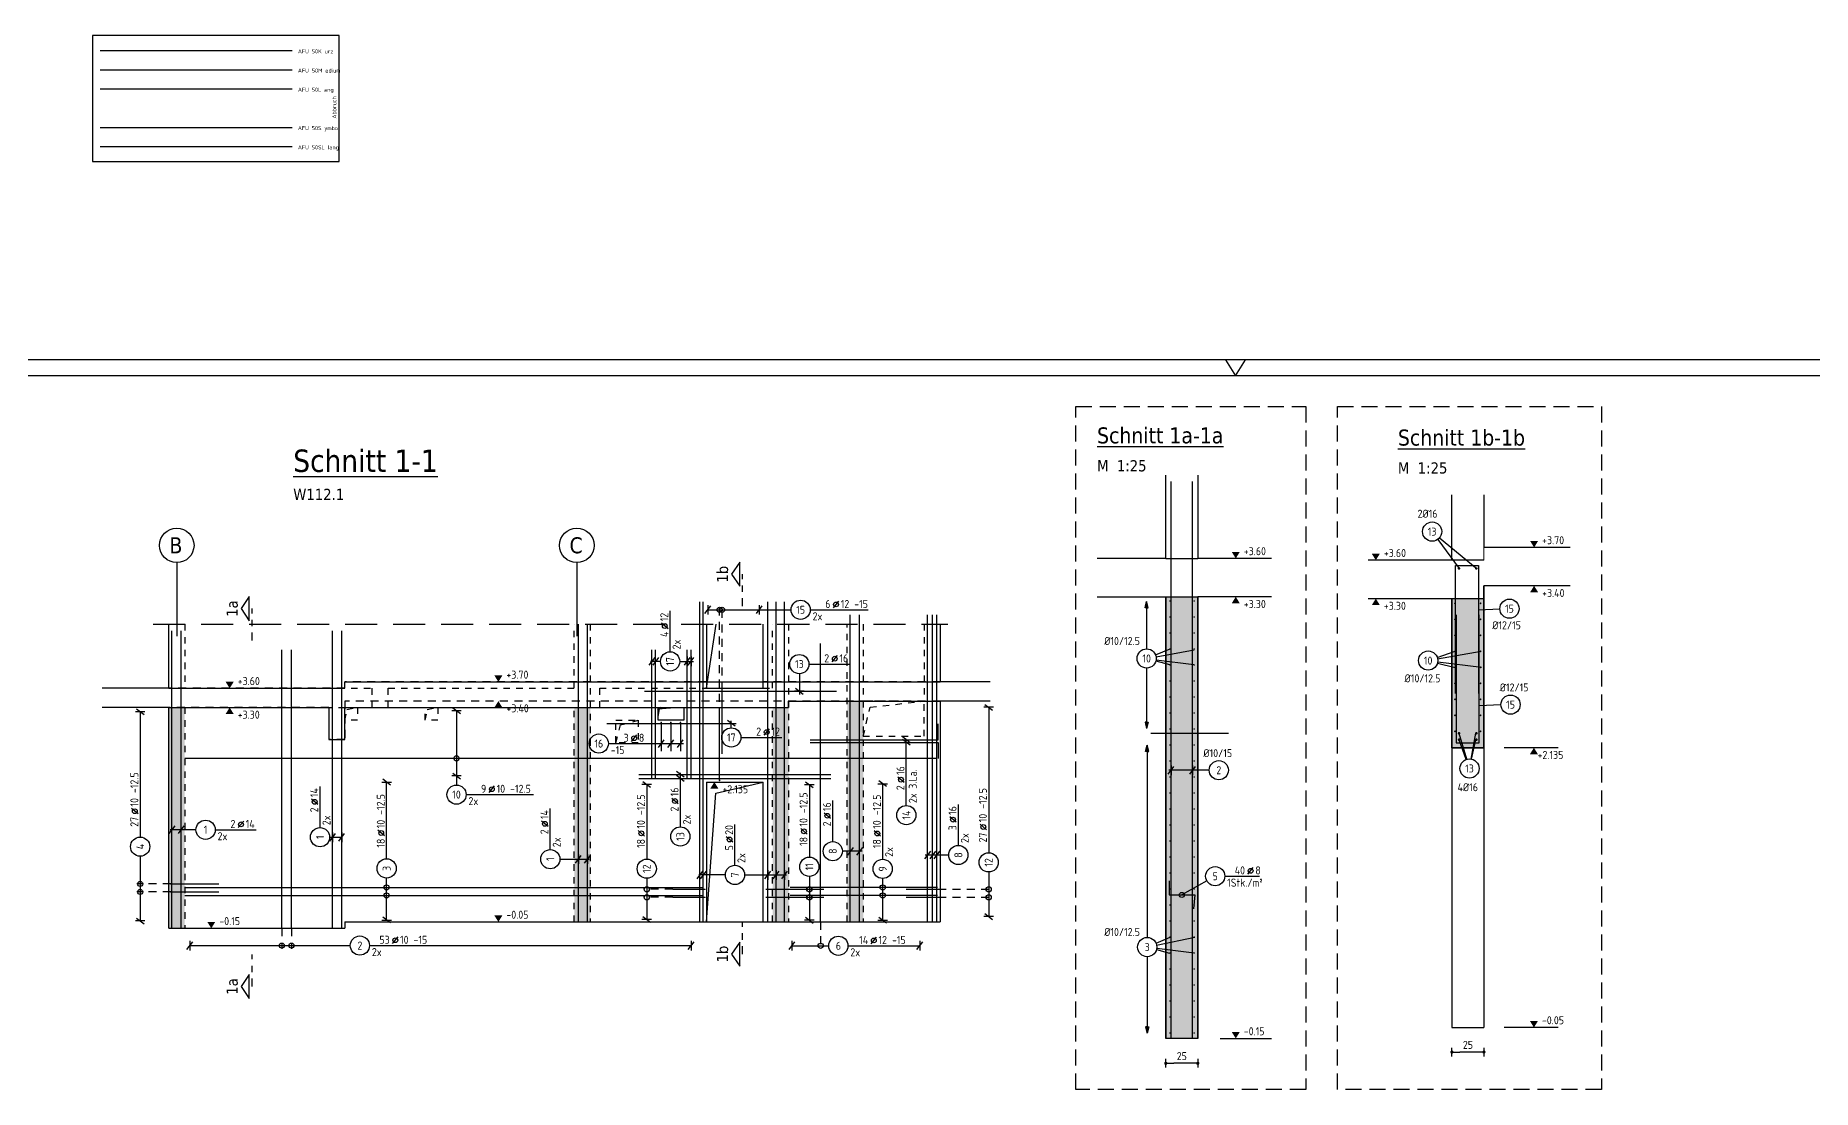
# Model space of a CAD drawing. Extents: x -13.1 to 55.8, y 0 to 34.8.
# Drawn here: x 2.28 to 30.04, y 18.3 to 34.77 of the extents above; entities that cross this region are included whole.
import ezdxf
from ezdxf.enums import TextEntityAlignment as Align

# ---------------------------------------------------------------- set-up
doc = ezdxf.new("R2010")
doc.units = 0
doc.header["$LTSCALE"] = 0.5
for name, pattern in [('AUSGEZOGEN', [1000.01, 1000, 0.01]), ('DASHDOTSMALL', [1.05, 0.5, -0.25, 0.05, -0.25]), ('DASHED', [0.75, 0.5, -0.25]), ('DASHEDX2', [1.5, 1, -0.5]), ('DOT', [0.175, 0.05, -0.125]), ('HIDDEN', [0.375, 0.25, -0.125]), ('HIDDEN2', [0.187, 0.125, -0.062]), ('PUNKT', [0.175, 0.05, -0.125]), ('STRICHLINIE', [0.75, 0.5, -0.25]), ('STRICHPUNKT2', [0.55, 0.25, -0.125, 0.05, -0.125]), ('VERDECKT', [0.375, 0.25, -0.125])]:
    doc.linetypes.add(name, pattern=pattern)
for name, color, linetype in [('ACHSEN', 7, 'Continuous'), ('AFU', 7, 'Continuous'), ('BETON', 7, 'Continuous'), ('DETAIL', 7, 'Continuous'), ('DRUEBER', 7, 'Continuous'), ('grau_mittel', 7, 'Continuous'), ('HILFE', 7, 'Continuous'), ('koten', 7, 'Continuous'), ('MASSE', 7, 'Continuous'), ('OBJEKT', 7, 'Continuous'), ('RAHMEN', 7, 'Continuous'), ('RND', 7, 'Continuous'), ('RND-1', 7, 'Continuous'), ('SCHATTEN', 15, 'Continuous'), ('SCHNITTE', 7, 'Continuous'), ('SFP_Achsen', 7, 'Continuous'), ('STAHL', 7, 'Continuous'), ('TEXT', 7, 'Continuous'), ('VERDECKT', 7, 'Continuous'), ('WBZ', 7, 'Continuous')]:
    doc.layers.add(name, color=color, linetype=linetype)
doc.layers.add('NOPLOT', color=7, linetype='Continuous', plot=False)
doc.styles.add('helv', font='tahoma.ttf')
doc.styles.add('txt', font='isocp.shx')
doc.linetypes.add('ABBRUCH', pattern='A,0.15,-0.15,["x",Standard,S=0.07,R=0,X=-0.1,Y=-0.0238],-0.005', length=0.305)
doc.linetypes.add('AFU_50K', pattern='A,0.15,["/",Standard,S=0.2,R=0,X=-0.01,Y=-0.1],0.07,["/",Standard,S=0.2,R=0,X=-0.01,Y=-0.1],0.15', length=0.37)
doc.linetypes.add('AFU_50L', pattern='A,0.75,["/",Standard,S=0.2,R=0,X=-0.01,Y=-0.1],0.07,["/",Standard,S=0.2,R=0,X=-0.01,Y=-0.1],0.75', length=1.57)
doc.linetypes.add('AFU_50M', pattern='A,0.45,["/",Standard,S=0.2,R=0,X=-0.01,Y=-0.1],0.07,["/",Standard,S=0.2,R=0,X=-0.01,Y=-0.1],0.45', length=0.97)
doc.linetypes.add('AFU_50S', pattern='A,0,-0.15,["/",Standard,S=0.2,R=0,X=-0.01,Y=-0.1],0,-0.07,["/",Standard,S=0.2,R=0,X=-0.01,Y=-0.1],-0.15', length=0.37)
doc.linetypes.add('AFU_50SL', pattern='A,0,-0.75,["/",Standard,S=0.2,R=0,X=-0.01,Y=-0.1],0,-0.07,["/",Standard,S=0.2,R=0,X=-0.01,Y=-0.1],-0.75', length=1.57)
doc.dimstyles.new('DOT_I', dxfattribs={"dimscale": 0.5, "dimtxt": 0.25, "dimasz": 0.25, "dimexe": 0.1, "dimexo": 0.3, "dimgap": 0.1, "dimtad": 1, "dimdec": 3, "dimzin": 3, "dimtxsty": 'txt', "dimblk": 'DOT', "dimblk1": 'DOT', "dimblk2": 'DOT', "dimsah": 1, "dimcen": 0.1, "dimse1": 1, "dimse2": 1, "dimazin": 0, "dimtfac": 1, "dimtdec": 4, "dimtix": 1, "dimtmove": 2, "dimatfit": 3, "dimfxl": 0, "dimtvp": 1, "dimtolj": 1, "dimtzin": 0, "dimarcsym": 0})

# ---------------------------------------------------------------- blocks, each defined once
blk = doc.blocks.new('okrd_o')
at = {"layer": 'koten', "color": 7, "linetype": 'Continuous'}
blk.add_solid([(-0.125, 0.202), (0.125, 0.202), (0, 0)], dxfattribs=at)
at = {"layer": 'koten', "style": 'txt'}
blk.add_attdef('OKRD', (0.25, 0.1), '', height=0.25, dxfattribs=at)
blk = doc.blocks.new('okrd_u')
at = {"layer": 'koten', "color": 7, "linetype": 'Continuous'}
blk.add_solid([(-0.125, -0.202), (0.125, -0.202), (0, 0)], dxfattribs=at)
at = {"layer": 'koten', "style": 'txt'}
blk.add_attdef('OKRD', (0.25, -0.35), '', height=0.25, dxfattribs=at)
blk = doc.blocks.new('RND_LEI')
at = {"layer": 'RND', "color": 7, "linetype": 'Continuous'}
blk.add_line((1.022, 0.066), (1.19, 0.27), dxfattribs=at)
for centre, radius in [((0, 0), 0.3), ((1.106, 0.168), 0.075)]:
    blk.add_circle(centre, radius, dxfattribs=at)
at = {"layer": 'RND', "color": 7, "linetype": 'Continuous', "style": 'txt'}
blk.add_attdef('POSL', text='', height=0.25, dxfattribs=at).set_placement((0, 0), align=Align.MIDDLE)
blk.add_attdef('ANZ', text='', height=0.25, dxfattribs=at).set_placement((0.931, 0.057), align=Align.RIGHT)
for tag, p in [('DUM', (1.253, 0.057)), ('ABSTD', (1.674, 0.057)), ('POSTXT', (0.374, -0.327))]:
    blk.add_attdef(tag, p, '', height=0.25, dxfattribs=at)
blk = doc.blocks.new('lei_gre')
at = {"layer": 'RND', "color": 7, "linetype": 'Continuous'}
for p, q in [((-0.09, -0.12), (0.09, 0.12)), ((0, 0.15), (0, -0.15))]:
    blk.add_line(p, q, dxfattribs=at)
blk = doc.blocks.new('SCHN-2')
at = {"layer": 'SCHNITTE', "color": 6, "linetype": 'Continuous'}
blk.add_lwpolyline([(0.378, 0.088), (0, 0.34), (-0.378, 0.088)], close=True, dxfattribs=at)
at = {"layer": 'SCHNITTE', "color": 1, "linetype": 'DASHDOTSMALL', "style": 'helv'}
blk.add_attdef('SCHN-2', text='', height=0.35, dxfattribs=at).set_placement((0, 0.45), align=Align.CENTER)
blk = doc.blocks.new('DOT')
at = {"layer": 'MASSE', "color": 7, "linetype": 'Continuous'}
for p, q in [((0, 0), (-1, 0)), ((0, 0.54), (0, -0.54))]:
    blk.add_line(p, q, dxfattribs=at)
at = {"layer": 'MASSE', "color": 7, "linetype": 'Continuous', "const_width": 0.2}
blk.add_lwpolyline([(-0.1, 0, 1), (0.1, 0, 1)], format="xyb", close=True, dxfattribs=at)
blk = doc.blocks.new('*D22')
at = {"layer": 'Defpoints', "color": 0, "linetype": 'AUSGEZOGEN', "transparency": 16777216}
for p in [(19.937, 18.709), (19.937, 18.709), (20.437, 18.709)]:
    blk.add_point(p, dxfattribs=at)
at = {"layer": 'MASSE', "color": 0, "linetype": 'AUSGEZOGEN', "lineweight": -2, "transparency": 16777216}
blk.add_line((20.312, 18.709), (20.062, 18.709), dxfattribs=at)
at = {"layer": 'MASSE', "color": 0, "linetype": 'AUSGEZOGEN', "lineweight": -2, "transparency": 16777216, "xscale": 0.125, "yscale": 0.125, "zscale": 0.125, "rotation": 180}
blk.add_blockref('DOT', (19.937, 18.709), dxfattribs=at)
at = {"layer": 'MASSE', "color": 0, "linetype": 'AUSGEZOGEN', "lineweight": -2, "transparency": 16777216, "xscale": 0.125, "yscale": 0.125, "zscale": 0.125}
blk.add_blockref('DOT', (20.437, 18.709), dxfattribs=at)
at = {"layer": 'MASSE', "color": 0, "linetype": 'AUSGEZOGEN', "transparency": 16777216, "insert": (20.187, 18.821), "char_height": 0.125, "attachment_point": 5, "style": 'txt'}
blk.add_mtext('\\A1;25', dxfattribs=at)
blk = doc.blocks.new('Pfeillinie')
at = {"layer": 'TEXT', "linetype": 'Continuous'}
blk.add_hatch(color=7, dxfattribs=at).paths.add_polyline_path([(0, 0), (-0.8, 0.2), (-0.8, 0), (-0.8, -0.2)])
at = {"layer": 'TEXT', "color": 7, "linetype": 'Continuous'}
for p, q in [((-0.8, 0), (-0.8, 0.2)), ((-0.8, 0.2), (0, 0)), ((-0.8, 0), (-0.8, -0.2)), ((-0.8, -0.2), (0, 0))]:
    blk.add_line(p, q, dxfattribs=at)
blk = doc.blocks.new('RND_HIN')
at = {"layer": 'RND', "color": 7, "linetype": 'Continuous'}
blk.add_circle((0, 0), 0.3, dxfattribs=at)
at = {"layer": 'RND', "color": 7, "linetype": 'Continuous', "style": 'txt'}
blk.add_attdef('POSI', text='', height=0.25, dxfattribs=at).set_placement((0, 0), align=Align.MIDDLE)
blk = doc.blocks.new('*D23')
at = {"layer": 'Defpoints', "color": 0, "linetype": 'AUSGEZOGEN', "transparency": 16777216}
for p in [(24.407, 18.885), (24.407, 18.885), (24.907, 18.885)]:
    blk.add_point(p, dxfattribs=at)
at = {"layer": 'MASSE', "color": 0, "linetype": 'AUSGEZOGEN', "lineweight": -2, "transparency": 16777216}
blk.add_line((24.782, 18.885), (24.532, 18.885), dxfattribs=at)
at = {"layer": 'MASSE', "color": 0, "linetype": 'AUSGEZOGEN', "lineweight": -2, "transparency": 16777216, "xscale": 0.125, "yscale": 0.125, "zscale": 0.125, "rotation": 180}
blk.add_blockref('DOT', (24.407, 18.885), dxfattribs=at)
at = {"layer": 'MASSE', "color": 0, "linetype": 'AUSGEZOGEN', "lineweight": -2, "transparency": 16777216, "xscale": 0.125, "yscale": 0.125, "zscale": 0.125}
blk.add_blockref('DOT', (24.907, 18.885), dxfattribs=at)
at = {"layer": 'MASSE', "color": 0, "linetype": 'AUSGEZOGEN', "transparency": 16777216, "insert": (24.657, 18.997), "char_height": 0.125, "attachment_point": 5, "style": 'txt'}
blk.add_mtext('\\A1;25', dxfattribs=at)
blk = doc.blocks.new('DINA1')
at = {"layer": 'RAHMEN'}
blk.add_line((84.1, 59.4), (0, 59.4), dxfattribs=at)
at = {"layer": 'RAHMEN', "color": 5}
blk.add_line((83.6, 58.9), (2, 58.9), dxfattribs=at)
at = {"layer": 'RAHMEN', "color": 7, "linetype": 'Continuous'}
for p, q in [((41.74, 59.4), (42.05, 58.9)), ((42.05, 58.9), (42.36, 59.4))]:
    blk.add_line(p, q, dxfattribs=at)

msp = doc.modelspace()

# ---------------------------------------------------------------- hatches: boundary and pattern name
at = {"layer": 'grau_mittel'}
for points in [[(20.437, 25.997), (19.937, 25.997), (19.937, 19.097), (20.437, 19.097)], [(24.907, 25.969), (24.407, 25.969), (24.407, 23.639), (24.907, 23.639)]]:
    msp.add_hatch(color=61, dxfattribs=at).paths.add_polyline_path(points)
h = msp.add_hatch(color=61, dxfattribs=at)
h.paths.add_polyline_path([(14.96, 20.918), (15.21, 20.918), (15.21, 24.368), (14.96, 24.368)])
h.paths.add_polyline_path([(14.045, 24.268), (13.795, 24.268), (13.795, 20.918), (14.045, 20.918)])
h.paths.add_polyline_path([(10.695, 20.918), (10.945, 20.918), (10.945, 24.268), (10.695, 24.268)])
h.paths.add_polyline_path([(4.61, 24.268), (4.36, 24.268), (4.36, 20.818), (4.61, 20.818)])

# ---------------------------------------------------------------- linework, layer by layer
at = {"layer": 'ACHSEN', "color": 140, "linetype": 'AUSGEZOGEN'}
for p, q in [((4.485, 26.53), (4.485, 25.381)), ((10.735, 26.53), (10.735, 25.381))]:
    msp.add_line(p, q, dxfattribs=at)
at = {"layer": 'AFU', "color": 8, "linetype": 'AFU_50K'}
for p, q in [((6.287, 34.526), (3.287, 34.526)), ((19.937, 26.597), (20.437, 26.597)), ((19.937, 25.997), (20.437, 25.997)), ((24.407, 25.969), (24.907, 25.969)), ((6.86, 23.768), (7.11, 23.768)), ((24.407, 19.269), (24.907, 19.269)), ((20.437, 19.097), (19.937, 19.097))]:
    msp.add_line(p, q, dxfattribs=at)
at = {"layer": 'AFU', "color": 8, "linetype": 'AFU_50M'}
for p, q in [((6.287, 34.226), (3.287, 34.226)), ((6.86, 24.268), (6.86, 23.768)), ((7.11, 23.768), (7.11, 24.268))]:
    msp.add_line(p, q, dxfattribs=at)
at = {"layer": 'AFU', "color": 8, "linetype": 'AFU_50L'}
for p, q in [((6.287, 33.926), (3.287, 33.926)), ((4.36, 24.568), (7.11, 24.568)), ((7.11, 24.568), (7.11, 24.668)), ((7.11, 24.668), (12.76, 24.668)), ((13.645, 24.668), (16.41, 24.668)), ((4.36, 24.268), (6.86, 24.268)), ((7.11, 24.268), (14.045, 24.268)), ((14.045, 24.268), (14.045, 24.368)), ((14.045, 24.368), (16.41, 24.368)), ((7.11, 20.918), (12.76, 20.918)), ((7.11, 20.918), (7.11, 20.818)), ((13.645, 20.918), (16.41, 20.918)), ((4.36, 20.818), (7.11, 20.818))]:
    msp.add_line(p, q, dxfattribs=at)
at = {"layer": 'AFU', "color": 8, "linetype": 'AFU_50S'}
msp.add_line((6.287, 33.326), (3.287, 33.326), dxfattribs=at)
at = {"layer": 'AFU', "color": 8, "linetype": 'AFU_50SL'}
msp.add_line((6.287, 33.026), (3.287, 33.026), dxfattribs=at)
at = {"layer": 'AFU', "color": 8, "linetype": 'ABBRUCH'}
msp.add_lwpolyline([(3.168, 32.799), (7.023, 32.799), (7.023, 34.766), (3.168, 34.766)], close=True, dxfattribs=at)
at = {"layer": 'BETON', "color": 6, "linetype": 'AUSGEZOGEN'}
for p, q in [((19.937, 26.597), (19.937, 27.897)), ((20.437, 27.897), (20.437, 26.597)), ((26.252, 26.169), (24.907, 26.169)), ((18.863, 25.997), (19.937, 25.997)), ((21.587, 25.997), (20.437, 25.997)), ((23.1, 25.969), (24.407, 25.969)), ((4.36, 24.568), (3.322, 24.568)), ((12.76, 24.568), (13.645, 24.568)), ((17.195, 24.668), (16.41, 24.668)), ((4.36, 24.268), (3.322, 24.268)), ((17.195, 24.368), (16.41, 24.368)), ((12.76, 23.103), (13.645, 23.103)), ((12.76, 20.918), (13.645, 20.918))]:
    msp.add_line(p, q, dxfattribs=at)
at = {"layer": 'BETON', "color": 6, "linetype": 'AUSGEZOGEN', "lineweight": 25}
for p, q in [((26.252, 26.769), (24.907, 26.769)), ((19.937, 26.597), (18.863, 26.597)), ((21.587, 26.597), (20.437, 26.597)), ((24.907, 26.569), (23.1, 26.569))]:
    msp.add_line(p, q, dxfattribs=at)
at = {"layer": 'BETON', "color": 6, "linetype": 'AUSGEZOGEN', "lineweight": 13}
msp.add_line((24.907, 26.769), (24.907, 26.569), dxfattribs=at)
at = {"layer": 'BETON', "color": 6, "linetype": 'AUSGEZOGEN', "lineweight": 35}
for p, q in [((24.907, 26.169), (24.907, 23.639)), ((19.937, 25.997), (19.937, 19.097)), ((20.437, 25.997), (20.437, 19.097)), ((24.407, 25.969), (24.407, 23.639)), ((24.907, 23.639), (24.407, 23.639)), ((24.592, 23.639), (24.592, 23.639)), ((24.722, 23.639), (24.721, 23.639))]:
    msp.add_line(p, q, dxfattribs=at)
at = {"layer": 'BETON', "color": 6, "linetype": 'AUSGEZOGEN', "lineweight": -2}
for p, q in [((4.36, 24.568), (4.36, 25.569)), ((12.76, 25.569), (12.76, 24.568)), ((13.645, 24.568), (13.645, 25.569)), ((16.41, 25.569), (16.41, 24.668)), ((4.36, 20.818), (4.36, 24.268)), ((16.41, 24.368), (16.41, 20.918)), ((12.76, 23.103), (12.76, 20.918)), ((13.645, 20.918), (13.645, 23.103))]:
    msp.add_line(p, q, dxfattribs=at)
at = {"layer": 'BETON', "color": 6, "linetype": 'AUSGEZOGEN'}
msp.add_lwpolyline([(12.005, 24.268), (12.405, 24.268), (12.405, 24.068), (12.005, 24.068)], close=True, dxfattribs=at)
at = {"layer": 'DETAIL', "color": 102, "linetype": 'STRICHLINIE'}
for points in [[(18.529, 18.3), (18.529, 28.971), (22.126, 28.971), (22.126, 18.3)], [(22.621, 18.3), (22.621, 28.971), (26.745, 28.971), (26.745, 18.3)]]:
    msp.add_lwpolyline(points, close=True, dxfattribs=at)
at = {"layer": 'DRUEBER', "color": 7, "linetype": 'PUNKT', "lineweight": -2}
for p, q in [((4.61, 25.569), (4.61, 24.568)), ((10.695, 24.568), (10.695, 25.569)), ((10.945, 25.569), (10.945, 20.918)), ((13.795, 24.568), (13.795, 25.569)), ((14.045, 25.569), (14.045, 20.918)), ((14.96, 20.918), (14.96, 25.569)), ((15.21, 25.569), (15.21, 20.918)), ((16.16, 25.569), (16.16, 24.368)), ((4.61, 24.268), (4.61, 20.818)), ((10.695, 20.918), (10.695, 24.268)), ((13.795, 20.918), (13.795, 24.268))]:
    msp.add_line(p, q, dxfattribs=at)
at = {"layer": 'DRUEBER', "color": 7, "linetype": 'DOT'}
for p, q in [((4.61, 24.568), (7.54, 24.568)), ((7.54, 24.268), (7.54, 24.568)), ((7.79, 24.268), (7.79, 24.568)), ((7.79, 24.568), (10.695, 24.568)), ((11.095, 24.568), (12.76, 24.568)), ((11.095, 24.268), (11.095, 24.568)), ((13.645, 24.568), (13.795, 24.568)), ((4.61, 24.268), (7.54, 24.268)), ((7.79, 24.268), (10.695, 24.268)), ((11.095, 24.268), (13.795, 24.268)), ((16.16, 24.368), (16.41, 24.368))]:
    msp.add_line(p, q, dxfattribs=at)
at = {"layer": 'HILFE', "color": 102, "linetype": 'DASHEDX2'}
msp.add_line((4.118, 25.569), (16.531, 25.569), dxfattribs=at)
at = {"layer": 'HILFE', "color": 102, "linetype": 'AUSGEZOGEN'}
for p, q in [((26.066, 23.639), (25.221, 23.639)), ((26.066, 19.269), (25.221, 19.269)), ((20.786, 19.097), (21.587, 19.097))]:
    msp.add_line(p, q, dxfattribs=at)
at = {"layer": 'NOPLOT', "color": 191, "linetype": 'AUSGEZOGEN'}
msp.add_line((19.703, 23.867), (20.919, 23.867), dxfattribs=at)
at = {"layer": 'OBJEKT', "color": 7, "linetype": 'AUSGEZOGEN'}
for p, q in [((24.407, 26.569), (24.407, 27.591)), ((24.907, 27.591), (24.907, 26.769)), ((12.76, 24.668), (13.645, 24.668)), ((24.407, 23.639), (24.407, 19.269)), ((24.907, 23.639), (24.907, 19.269))]:
    msp.add_line(p, q, dxfattribs=at)
at = {"layer": 'RND', "color": 102, "linetype": 'AUSGEZOGEN'}
for p, q in [((24.187, 26.895), (24.519, 26.44)), ((24.214, 26.92), (24.8, 26.436)), ((25.156, 25.804), (24.823, 25.789)), ((12.043, 24.988), (11.887, 24.988)), ((12.343, 24.988), (12.556, 24.988)), ((19.777, 25.091), (20.003, 25.184)), ((19.783, 24.996), (19.993, 24.939)), ((19.786, 25.061), (20.379, 25.169)), ((19.787, 25.015), (20.377, 24.939)), ((24.177, 25.05), (24.457, 25.146)), ((24.183, 25.027), (24.863, 25.146)), ((14.212, 24.796), (14.212, 24.473)), ((24.181, 24.963), (24.457, 24.892)), ((24.185, 24.983), (24.871, 24.9)), ((25.173, 24.308), (24.834, 24.296)), ((13.149, 23.95), (13.149, 24.057)), ((11.229, 23.704), (12.403, 23.704)), ((15.883, 22.737), (15.883, 23.78)), ((24.64, 23.459), (24.52, 23.864)), ((24.63, 23.456), (24.523, 23.747)), ((24.709, 23.463), (24.782, 23.866)), ((24.714, 23.462), (24.779, 23.762)), ((12.353, 22.48), (12.353, 23.249)), ((20.615, 23.288), (19.984, 23.288)), ((4.786, 22.358), (4.382, 22.358)), ((6.874, 22.241), (7.075, 22.241)), ((15.194, 22.023), (14.884, 22.023)), ((16.546, 21.963), (16.176, 21.963)), ((10.471, 21.898), (10.926, 21.898)), ((13.056, 21.652), (12.643, 21.652)), ((13.356, 21.652), (14.011, 21.652)), ((20.578, 21.559), (20.188, 21.339)), ((19.784, 20.586), (20.004, 20.682)), ((19.794, 20.556), (20.388, 20.678)), ((19.792, 20.486), (19.996, 20.431)), ((19.796, 20.507), (20.38, 20.435))]:
    msp.add_line(p, q, dxfattribs=at)
at = {"layer": 'RND', "color": 102, "linetype": 'VERDECKT'}
for p, q in [((12.967, 24.129), (12.967, 25.844)), ((13.004, 24.542), (13.004, 25.844)), ((4.395, 21.511), (3.864, 21.511)), ((4.395, 21.386), (3.864, 21.386)), ((12.234, 21.427), (11.778, 21.427)), ((16.379, 21.427), (17.22, 21.427)), ((12.234, 21.302), (11.778, 21.302)), ((16.379, 21.302), (17.22, 21.302)), ((14.545, 20.918), (14.545, 20.495)), ((6.126, 20.818), (6.126, 20.498)), ((6.276, 20.818), (6.276, 20.498))]:
    msp.add_line(p, q, dxfattribs=at)
at = {"layer": 'RND', "color": 7, "linetype": 'AUSGEZOGEN'}
for p, q in [((12.193, 25.138), (12.193, 25.778)), ((12.782, 25.794), (13.586, 25.794)), ((13.586, 25.794), (14.082, 25.794)), ((14.382, 25.794), (15.289, 25.794)), ((14.362, 24.946), (15.002, 24.946)), ((3.914, 24.202), (3.914, 22.244)), ((8.856, 24.218), (8.856, 23.198)), ((17.17, 24.272), (17.17, 21.998)), ((11.229, 23.704), (11.769, 23.704)), ((13.299, 23.8), (13.939, 23.8)), ((15.883, 22.737), (15.883, 23.377)), ((7.764, 21.904), (7.764, 23.101)), ((8.856, 23.198), (8.856, 23.057)), ((11.828, 23.066), (11.828, 21.899)), ((12.353, 22.403), (12.353, 23.043)), ((14.368, 23.061), (14.368, 21.93)), ((15.514, 21.896), (15.514, 23.077)), ((6.724, 22.391), (6.724, 23.031)), ((9.006, 22.907), (10.058, 22.907)), ((14.734, 22.173), (14.734, 22.813)), ((10.321, 22.048), (10.321, 22.688)), ((16.696, 22.113), (16.696, 22.753)), ((5.086, 22.358), (5.726, 22.358)), ((13.206, 21.802), (13.206, 22.442)), ((3.914, 21.944), (3.914, 20.934)), ((17.17, 21.698), (17.17, 21.002)), ((7.764, 20.947), (7.764, 21.604)), ((11.828, 21.599), (11.828, 20.957)), ((14.368, 21.63), (14.368, 20.945)), ((15.514, 20.944), (15.514, 21.596)), ((20.859, 21.632), (21.399, 21.632)), ((4.69, 20.548), (7.197, 20.548)), ((7.497, 20.548), (12.522, 20.548)), ((14.096, 20.545), (14.672, 20.545)), ((14.972, 20.545), (16.094, 20.545))]:
    msp.add_line(p, q, dxfattribs=at)
at = {"layer": 'RND', "color": 1, "linetype": 'AUSGEZOGEN'}
for points in [[(20.02, 19.097), (20.02, 27.797)], [(20.355, 19.097), (20.355, 27.797)], [(24.463, 24.487), (24.463, 26.487), (24.823, 26.487), (24.823, 24.487)], [(12.655, 20.918), (12.655, 25.918)], [(12.71, 20.918), (12.71, 25.918)], [(13.72, 20.918), (13.72, 25.918)], [(13.85, 20.918), (13.85, 25.918)], [(13.981, 20.918), (13.981, 25.918)], [(10.76, 20.918), (10.76, 25.568)], [(10.903, 20.918), (10.903, 25.568)], [(15.007, 20.918), (15.007, 25.718)], [(15.151, 20.918), (15.151, 25.718)], [(16.214, 20.918), (16.214, 25.718)], [(16.293, 20.918), (16.293, 25.718)], [(16.359, 20.918), (16.359, 25.718)], [(24.474, 25.718), (24.474, 23.718), (24.834, 23.718), (24.834, 25.718)], [(4.409, 20.818), (4.409, 25.468)], [(4.552, 20.818), (4.552, 25.468)], [(6.92, 20.818), (6.92, 25.468)], [(7.063, 20.818), (7.063, 25.468)], [(14.545, 20.918), (14.545, 25.268)], [(6.126, 20.818), (6.126, 25.168)], [(6.276, 20.818), (6.276, 25.168)], [(11.908, 23.168), (11.908, 25.168)], [(11.967, 23.168), (11.967, 25.168)], [(12.461, 23.168), (12.461, 25.168)], [(12.52, 23.168), (12.52, 25.168)], [(11.794, 24.523), (14.794, 24.523)], [(13.004, 23.542), (13.004, 24.542)], [(11.205, 24.02), (13.205, 24.02)], [(12.054, 24.034), (12.054, 23.584)], [(12.204, 24.034), (12.204, 23.584)], [(12.354, 24.034), (12.354, 23.584)], [(12.967, 23.129), (12.967, 24.129)], [(14.381, 23.762), (16.381, 23.762), (16.381, 24.012)], [(14.381, 23.723), (16.381, 23.723), (16.381, 23.473)], [(4.61, 23.474), (16.36, 23.474)], [(11.702, 23.222), (14.702, 23.222)], [(11.702, 23.158), (14.702, 23.158)], [(4.395, 21.511), (5.145, 21.511)], [(4.395, 21.386), (5.145, 21.386)], [(4.61, 21.457), (12.71, 21.457)], [(12.234, 21.427), (12.734, 21.427)], [(13.697, 21.427), (14.597, 21.427)], [(16.37, 21.457), (14.07, 21.457)], [(15.879, 21.427), (16.379, 21.427)], [(4.61, 21.332), (12.71, 21.332)], [(12.234, 21.302), (12.734, 21.302)], [(13.697, 21.302), (14.597, 21.302)], [(16.37, 21.332), (14.07, 21.332)], [(15.879, 21.302), (16.379, 21.302)]]:
    msp.add_lwpolyline(points, dxfattribs=at)
at = {"layer": 'RND', "color": 7, "linetype": 'AUSGEZOGEN'}
for points, const_width in [([(24.508, 26.44, 1), (24.528, 26.44, 1)], 0.02), ([(24.779, 26.44, 1), (24.799, 26.44, 1)], 0.02), ([(19.997, 25.932, 1), (20.009, 25.932, 1)], 0.012), ([(20.374, 25.932, 1), (20.386, 25.932, 1)], 0.012), ([(24.447, 25.895, 1), (24.461, 25.895, 1)], 0.014), ([(24.848, 25.895, 1), (24.862, 25.895, 1)], 0.014), ([(19.997, 25.682, 1), (20.009, 25.682, 1)], 0.012), ([(20.374, 25.682, 1), (20.386, 25.682, 1)], 0.012), ([(24.447, 25.645, 1), (24.461, 25.645, 1)], 0.014), ([(24.848, 25.645, 1), (24.862, 25.645, 1)], 0.014), ([(19.997, 25.432, 1), (20.009, 25.432, 1)], 0.012), ([(20.374, 25.432, 1), (20.386, 25.432, 1)], 0.012), ([(24.447, 25.395, 1), (24.461, 25.395, 1)], 0.014), ([(24.848, 25.395, 1), (24.862, 25.395, 1)], 0.014), ([(19.997, 25.182, 1), (20.009, 25.182, 1)], 0.012), ([(20.374, 25.182, 1), (20.386, 25.182, 1)], 0.012), ([(24.447, 25.145, 1), (24.461, 25.145, 1)], 0.014), ([(24.848, 25.145, 1), (24.862, 25.145, 1)], 0.014), ([(19.997, 24.932, 1), (20.009, 24.932, 1)], 0.012), ([(20.374, 24.932, 1), (20.386, 24.932, 1)], 0.012), ([(24.447, 24.895, 1), (24.461, 24.895, 1)], 0.014), ([(24.848, 24.895, 1), (24.862, 24.895, 1)], 0.014), ([(12.997, 24.542, 1), (13.01, 24.542, 1)], 0.0125), ([(19.997, 24.682, 1), (20.009, 24.682, 1)], 0.012), ([(19.997, 24.432, 1), (20.009, 24.432, 1)], 0.012), ([(20.374, 24.682, 1), (20.386, 24.682, 1)], 0.012), ([(20.374, 24.432, 1), (20.386, 24.432, 1)], 0.012), ([(24.447, 24.645, 1), (24.461, 24.645, 1)], 0.014), ([(24.848, 24.645, 1), (24.862, 24.645, 1)], 0.014), ([(19.997, 24.182, 1), (20.009, 24.182, 1)], 0.012), ([(20.374, 24.182, 1), (20.386, 24.182, 1)], 0.012), ([(24.447, 24.395, 1), (24.461, 24.395, 1)], 0.014), ([(24.447, 24.145, 1), (24.461, 24.145, 1)], 0.014), ([(24.848, 24.395, 1), (24.862, 24.395, 1)], 0.014), ([(24.848, 24.145, 1), (24.862, 24.145, 1)], 0.014), ([(12.048, 24.034, 1), (12.06, 24.034, 1)], 0.0125), ([(12.198, 24.034, 1), (12.21, 24.034, 1)], 0.0125), ([(12.348, 24.034, 1), (12.36, 24.034, 1)], 0.0125), ([(19.997, 23.932, 1), (20.009, 23.932, 1)], 0.012), ([(20.374, 23.932, 1), (20.386, 23.932, 1)], 0.012), ([(24.447, 23.895, 1), (24.461, 23.895, 1)], 0.014), ([(24.508, 23.865, 1), (24.528, 23.865, 1)], 0.02), ([(24.779, 23.865, 1), (24.799, 23.865, 1)], 0.02), ([(24.848, 23.895, 1), (24.862, 23.895, 1)], 0.014), ([(19.997, 23.682, 1), (20.009, 23.682, 1)], 0.012), ([(20.374, 23.682, 1), (20.386, 23.682, 1)], 0.012), ([(24.508, 23.765, 1), (24.528, 23.765, 1)], 0.02), ([(24.779, 23.765, 1), (24.799, 23.765, 1)], 0.02), ([(19.997, 23.432, 1), (20.009, 23.432, 1)], 0.012), ([(20.374, 23.432, 1), (20.386, 23.432, 1)], 0.012), ([(12.961, 23.129, 1), (12.974, 23.129, 1)], 0.0125), ([(19.997, 23.182, 1), (20.009, 23.182, 1)], 0.012), ([(20.374, 23.182, 1), (20.386, 23.182, 1)], 0.012), ([(19.997, 22.932, 1), (20.009, 22.932, 1)], 0.012), ([(20.374, 22.932, 1), (20.386, 22.932, 1)], 0.012), ([(19.997, 22.682, 1), (20.009, 22.682, 1)], 0.012), ([(20.374, 22.682, 1), (20.386, 22.682, 1)], 0.012), ([(19.997, 22.432, 1), (20.009, 22.432, 1)], 0.012), ([(20.374, 22.432, 1), (20.386, 22.432, 1)], 0.012), ([(19.997, 22.182, 1), (20.009, 22.182, 1)], 0.012), ([(19.997, 21.932, 1), (20.009, 21.932, 1)], 0.012), ([(20.374, 22.182, 1), (20.386, 22.182, 1)], 0.012), ([(20.374, 21.932, 1), (20.386, 21.932, 1)], 0.012), ([(19.997, 21.682, 1), (20.009, 21.682, 1)], 0.012), ([(20.374, 21.682, 1), (20.386, 21.682, 1)], 0.012), ([(4.389, 21.511, 1), (4.402, 21.511, 1)], 0.0125), ([(4.389, 21.386, 1), (4.402, 21.386, 1)], 0.0125), ([(12.728, 21.427, 1), (12.74, 21.427, 1)], 0.0125), ([(13.691, 21.427, 1), (13.703, 21.427, 1)], 0.0125), ([(16.373, 21.427, 1), (16.386, 21.427, 1)], 0.0125), ([(19.997, 21.432, 1), (20.009, 21.432, 1)], 0.012), ([(20.374, 21.432, 1), (20.386, 21.432, 1)], 0.012), ([(12.728, 21.302, 1), (12.74, 21.302, 1)], 0.0125), ([(13.691, 21.302, 1), (13.703, 21.302, 1)], 0.0125), ([(16.373, 21.302, 1), (16.386, 21.302, 1)], 0.0125), ([(19.997, 21.182, 1), (20.009, 21.182, 1)], 0.012), ([(20.374, 21.182, 1), (20.386, 21.182, 1)], 0.012), ([(19.997, 20.932, 1), (20.009, 20.932, 1)], 0.012), ([(20.374, 20.932, 1), (20.386, 20.932, 1)], 0.012), ([(19.997, 20.682, 1), (20.009, 20.682, 1)], 0.012), ([(20.374, 20.682, 1), (20.386, 20.682, 1)], 0.012), ([(19.997, 20.432, 1), (20.009, 20.432, 1)], 0.012), ([(20.374, 20.432, 1), (20.386, 20.432, 1)], 0.012), ([(19.997, 20.182, 1), (20.009, 20.182, 1)], 0.012), ([(20.374, 20.182, 1), (20.386, 20.182, 1)], 0.012), ([(19.997, 19.932, 1), (20.009, 19.932, 1)], 0.012), ([(20.374, 19.932, 1), (20.386, 19.932, 1)], 0.012), ([(19.997, 19.682, 1), (20.009, 19.682, 1)], 0.012), ([(19.997, 19.432, 1), (20.009, 19.432, 1)], 0.012), ([(20.374, 19.682, 1), (20.386, 19.682, 1)], 0.012), ([(20.374, 19.432, 1), (20.386, 19.432, 1)], 0.012), ([(19.997, 19.182, 1), (20.009, 19.182, 1)], 0.012), ([(20.374, 19.182, 1), (20.386, 19.182, 1)], 0.012)]:
    msp.add_lwpolyline(points, format="xyb", close=True, dxfattribs=dict(at, const_width=const_width))
at = {"layer": 'RND', "color": 102, "linetype": 'AUSGEZOGEN'}
for points in [[(19.638, 25.926), (19.638, 25.184)], [(19.638, 24.884), (19.638, 23.939)], [(19.647, 23.681), (19.647, 20.675)], [(19.647, 20.375), (19.647, 19.179)]]:
    msp.add_lwpolyline(points, dxfattribs=at)
at = {"layer": 'RND', "color": 7, "linetype": 'AUSGEZOGEN'}
for centre in [(12.967, 25.794), (13.004, 25.794), (8.856, 23.474), (3.914, 21.511), (3.914, 21.386), (7.764, 21.457), (11.828, 21.427), (14.368, 21.427), (15.514, 21.457), (17.17, 21.427), (20.188, 21.339), (7.764, 21.332), (11.828, 21.302), (14.368, 21.302), (15.514, 21.332), (17.17, 21.302), (6.126, 20.548), (6.276, 20.548), (14.545, 20.545)]:
    msp.add_circle(centre, 0.04, dxfattribs=at)
at = {"layer": 'RND-1', "color": 1, "linetype": 'AUSGEZOGEN'}
msp.add_lwpolyline([(19.988, 21.559), (19.988, 21.339), (20.388, 21.339), (20.369, 21.12)], dxfattribs=at)
at = {"layer": 'SCHATTEN', "color": 1, "linetype": 'AUSGEZOGEN'}
msp.add_lwpolyline([(12.005, 24.068, 0, 0.0326, 0), (12.021, 24.266, 0, 0, 0), (12.005, 24.252, 0.0304, 0, 0), (12.405, 24.268, 0, 0, 0)], format="xyseb", dxfattribs=at)
at = {"layer": 'SCHNITTE', "color": 6, "linetype": 'STRICHPUNKT2'}
for p, q in [((13.324, 25.85), (13.324, 26.35)), ((5.663, 25.313), (5.663, 25.813)), ((13.324, 20.415), (13.324, 20.915)), ((5.663, 19.909), (5.663, 20.409))]:
    msp.add_line(p, q, dxfattribs=at)
at = {"layer": 'SFP_Achsen', "color": 7, "linetype": 'AUSGEZOGEN'}
for centre in [(4.485, 26.801), (10.735, 26.801)]:
    msp.add_circle(centre, 0.27, dxfattribs=at)
at = {"layer": 'STAHL', "color": 102, "linetype": 'AUSGEZOGEN'}
for p, q in [((12.76, 24.568), (12.912, 25.569)), ((12.907, 22.931), (13.645, 23.103)), ((12.76, 20.918), (12.907, 22.931))]:
    msp.add_line(p, q, dxfattribs=at)
at = {"layer": 'VERDECKT', "color": 7, "linetype": 'VERDECKT'}
for p, q in [((7.11, 24.568), (4.36, 24.568)), ((12.76, 24.668), (7.11, 24.668)), ((16.41, 24.668), (13.645, 24.668)), ((6.86, 24.268), (4.36, 24.268)), ((6.86, 24.268), (6.86, 23.768)), ((7.11, 24.368), (7.11, 23.768)), ((16.41, 24.368), (7.11, 24.368)), ((7.11, 23.768), (6.86, 23.768))]:
    msp.add_line(p, q, dxfattribs=at)
at = {"layer": 'VERDECKT', "color": 7, "linetype": 'HIDDEN'}
msp.add_line((7.11, 24.568), (7.11, 24.668), dxfattribs=at)
at = {"layer": 'WBZ', "color": 102, "linetype": 'HIDDEN2'}
for p, q in [((7.11, 24.068), (7.145, 24.236)), ((7.145, 24.236), (7.31, 24.268)), ((8.365, 24.068), (8.4, 24.236)), ((8.4, 24.236), (8.565, 24.268)), ((15.21, 23.818), (15.317, 24.271)), ((15.317, 24.271), (16.16, 24.368)), ((11.345, 23.718), (11.416, 23.995)), ((11.416, 23.995), (11.695, 24.068))]:
    msp.add_line(p, q, dxfattribs=at)
for points in [[(7.11, 24.268), (7.31, 24.268), (7.31, 24.068), (7.11, 24.068)], [(8.365, 24.268), (8.565, 24.268), (8.565, 24.068), (8.365, 24.068)], [(15.21, 23.818), (16.16, 23.818), (16.16, 24.368), (15.21, 24.368)], [(11.345, 24.068), (11.695, 24.068), (11.695, 23.718), (11.345, 23.718)]]:
    msp.add_lwpolyline(points, close=True, dxfattribs=at)

# ---------------------------------------------------------------- block references
at = {"layer": 'koten', "color": 7, "linetype": 'DASHED', "xscale": 0.5, "yscale": 0.5, "zscale": 0.5}
for p, values in [((25.691, 26.769), {'OKRD': '+3.70'}), ((21.03, 26.597), {'OKRD': '+3.60'}), ((23.218, 26.569), {'OKRD': '+3.60'})]:
    msp.add_blockref('okrd_o', p, dxfattribs=at).add_auto_attribs(values)
at = {"layer": 'koten', "color": 7, "linetype": 'AUSGEZOGEN', "xscale": 0.5, "yscale": 0.5, "zscale": 0.5}
for name, p, values in [('okrd_u', (25.691, 26.169), {'OKRD': '+3.40'}), ('okrd_u', (21.03, 25.997), {'OKRD': '+3.30'}), ('okrd_u', (23.218, 25.969), {'OKRD': '+3.30'}), ('okrd_u', (12.884, 23.103), {'OKRD': '+2.135'}), ('okrd_o', (25.688, 19.269), {'OKRD': '-0.05'})]:
    msp.add_blockref(name, p, dxfattribs=at).add_auto_attribs(values)
at = {"layer": 'koten', "color": 6, "linetype": 'AUSGEZOGEN', "xscale": 0.5, "yscale": 0.5, "zscale": 0.5}
for name, p, values in [('okrd_o', (5.312, 24.568), {'OKRD': '+3.60'}), ('okrd_u', (5.312, 24.268), {'OKRD': '+3.30'})]:
    msp.add_blockref(name, p, dxfattribs=at).add_auto_attribs(values)
at = {"layer": 'koten', "color": 7, "linetype": 'AUSGEZOGEN'}
ref = msp.add_blockref('okrd_o', (9.51, 24.668), dxfattribs=dict(at, xscale=0.5, yscale=0.5, zscale=0.5))
ref.add_attrib('OKRD', '+3.70', (9.635, 24.718), dxfattribs={"layer": '0', "color": 0, "linetype": 'ByBlock', "height": 0.125, "style": 'txt'})
ref = msp.add_blockref('okrd_u', (9.51, 24.368), dxfattribs=dict(at, xscale=0.5, yscale=0.5, zscale=0.5))
ref.add_attrib('OKRD', '+3.40', (9.635, 24.193), dxfattribs={"layer": '0', "color": 0, "linetype": 'ByBlock', "height": 0.125, "style": 'txt'})
ref = msp.add_blockref('okrd_u', (25.688, 23.639), dxfattribs=dict(at, xscale=0.5, yscale=0.5, zscale=0.5))
ref.add_attrib('OKRD', '+2.135', (25.745, 23.464), dxfattribs={"height": 0.125, "style": 'txt'})
ref = msp.add_blockref('okrd_o', (5.025, 20.818), dxfattribs=dict(at, xscale=0.5, yscale=0.5, zscale=0.5))
ref.add_attrib('OKRD', '-0.15', (5.15, 20.868), dxfattribs={"layer": '0', "color": 0, "linetype": 'ByBlock', "height": 0.125, "style": 'txt'})
at = {"layer": 'koten', "color": 8, "linetype": 'AFU_50L', "xscale": 0.5, "yscale": 0.5, "zscale": 0.5}
msp.add_blockref('okrd_o', (9.51, 20.918), dxfattribs=at).add_auto_attribs({'OKRD': '-0.05'})
at = {"layer": 'koten', "color": 7, "linetype": 'AUSGEZOGEN'}
ref = msp.add_blockref('okrd_o', (21.03, 19.097), dxfattribs=dict(at, xscale=0.5, yscale=0.5, zscale=0.5))
ref.add_attrib('OKRD', '-0.15', (21.155, 19.147), dxfattribs={"layer": '0', "color": 0, "linetype": 'ByBlock', "height": 0.125, "style": 'txt'})
at = {"layer": 'RAHMEN', "color": 7, "linetype": 'AUSGEZOGEN', "xscale": 0.5, "yscale": 0.5, "zscale": 0.5}
msp.add_blockref('DINA1', (0, 0), dxfattribs=at)
at = {"layer": 'RND', "color": 7, "linetype": 'AUSGEZOGEN', "xscale": 0.5, "yscale": 0.5, "zscale": 0.5}
for name, p, values in [('RND_HIN', (24.098, 27.016), {'POSI': '13'}), ('RND_LEI', (14.232, 25.794), {'POSL': '15', 'DUM': '12', 'ANZ': '6', 'ABSTD': '-15', 'POSTXT': '2x'}), ('RND_HIN', (25.306, 25.811), {'POSI': '15'}), ('RND_LEI', (14.212, 24.946), {'POSL': '13', 'DUM': '16', 'ANZ': '2'}), ('RND_HIN', (19.638, 25.034), {'POSI': '10'}), ('RND_HIN', (24.036, 25.001), {'POSI': '10'}), ('RND_HIN', (25.323, 24.313), {'POSI': '15'}), ('RND_LEI', (13.149, 23.8), {'POSL': '17', 'DUM': '12', 'ANZ': '2'}), ('RND_LEI', (11.079, 23.704), {'POSL': '16', 'DUM': '8', 'ANZ': '3', 'POSTXT': '-15'}), ('RND_HIN', (20.765, 23.288), {'POSI': '2'}), ('RND_HIN', (24.682, 23.315), {'POSI': '13'}), ('RND_LEI', (8.856, 22.907), {'POSL': '10', 'DUM': '10', 'ANZ': '9', 'ABSTD': '-12.5', 'POSTXT': '2x'}), ('RND_LEI', (4.936, 22.358), {'POSL': '1', 'DUM': '14', 'ANZ': '2', 'POSTXT': '2x'}), ('RND_LEI', (20.709, 21.632), {'POSL': '5', 'DUM': '8', 'ANZ': '40', 'POSTXT': '1Stk./m²'}), ('RND_LEI', (7.347, 20.548), {'POSL': '2', 'DUM': '10', 'ANZ': '53', 'ABSTD': '-15', 'POSTXT': '2x'}), ('RND_LEI', (14.822, 20.545), {'POSL': '6', 'DUM': '12', 'ANZ': '14', 'ABSTD': '-15', 'POSTXT': '2x'}), ('RND_HIN', (19.647, 20.525), {'POSI': '3'})]:
    msp.add_blockref(name, p, dxfattribs=at).add_auto_attribs(values)
for p in [(12.782, 25.794), (13.586, 25.794), (20.02, 23.288), (20.355, 23.288), (4.69, 20.548), (12.522, 20.548), (14.096, 20.545), (16.094, 20.545)]:
    msp.add_blockref('lei_gre', p, dxfattribs=at)
at = {"layer": 'RND', "color": 102, "linetype": 'AUSGEZOGEN'}
for name, p, xscale, yscale, zscale, rotation in [('Pfeillinie', (19.638, 25.926), 0.125, 0.125, 0.125, 90), ('lei_gre', (11.908, 24.988), 0.5, 0.5, 0.5, 180), ('lei_gre', (11.967, 24.988), 0.5, 0.5, 0.5, 180), ('lei_gre', (14.212, 24.523), 0.5, 0.5, 0.5, 270), ('lei_gre', (13.149, 24.02), 0.5, 0.5, 0.5, 90), ('Pfeillinie', (19.638, 23.939), 0.125, 0.125, 0.125, 270), ('lei_gre', (15.883, 23.762), 0.5, 0.5, 0.5, 90), ('lei_gre', (15.883, 23.723), 0.5, 0.5, 0.5, 90), ('Pfeillinie', (19.647, 23.681), 0.125, 0.125, 0.125, 90), ('lei_gre', (12.353, 23.222), 0.5, 0.5, 0.5, 90), ('lei_gre', (12.353, 23.158), 0.5, 0.5, 0.5, 90), ('lei_gre', (4.409, 22.358), 0.5, 0.5, 0.5, 180), ('lei_gre', (4.552, 22.358), 0.5, 0.5, 0.5, 180), ('lei_gre', (15.007, 22.023), 0.5, 0.5, 0.5, 180), ('lei_gre', (15.151, 22.023), 0.5, 0.5, 0.5, 180), ('lei_gre', (16.214, 21.963), 0.5, 0.5, 0.5, 180), ('lei_gre', (16.293, 21.963), 0.5, 0.5, 0.5, 180), ('lei_gre', (16.359, 21.963), 0.5, 0.5, 0.5, 180), ('lei_gre', (12.655, 21.652), 0.5, 0.5, 0.5, 180), ('lei_gre', (12.71, 21.652), 0.5, 0.5, 0.5, 180), ('Pfeillinie', (19.647, 19.179), 0.125, 0.125, 0.125, 270)]:
    msp.add_blockref(name, p, dxfattribs=dict(at, xscale=xscale, yscale=yscale, zscale=zscale, rotation=rotation))
at = {"layer": 'RND', "color": 7, "linetype": 'AUSGEZOGEN', "xscale": 0.5, "yscale": 0.5, "zscale": 0.5, "rotation": 90}
for p, values in [((12.193, 24.988), {'POSL': '17', 'DUM': '12', 'ANZ': '4', 'POSTXT': '2x'}), ((15.883, 22.587), {'POSL': '14', 'DUM': '16', 'ANZ': '2', 'POSTXT': '2x 3.La.'}), ((3.914, 22.094), {'POSL': '4', 'DUM': '10', 'ANZ': '27', 'ABSTD': '-12.5'}), ((6.724, 22.241), {'POSL': '1', 'DUM': '14', 'ANZ': '2', 'POSTXT': '2x'}), ((7.764, 21.754), {'POSL': '3', 'DUM': '10', 'ANZ': '18', 'ABSTD': '-12.5'}), ((11.828, 21.749), {'POSL': '12', 'DUM': '10', 'ANZ': '18', 'ABSTD': '-12.5'}), ((12.353, 22.253), {'POSL': '13', 'DUM': '16', 'ANZ': '2', 'POSTXT': '2x'}), ((14.368, 21.78), {'POSL': '11', 'DUM': '10', 'ANZ': '18', 'ABSTD': '-12.5'}), ((14.734, 22.023), {'POSL': '8', 'DUM': '16', 'ANZ': '2'}), ((15.514, 21.746), {'POSL': '9', 'DUM': '10', 'ANZ': '18', 'ABSTD': '-12.5', 'POSTXT': '2x'}), ((17.17, 21.848), {'POSL': '12', 'DUM': '10', 'ANZ': '27', 'ABSTD': '-12.5'}), ((10.321, 21.898), {'POSL': '1', 'DUM': '14', 'ANZ': '2', 'POSTXT': '2x'}), ((16.696, 21.963), {'POSL': '8', 'DUM': '16', 'ANZ': '3', 'POSTXT': '2x'}), ((13.206, 21.652), {'POSL': '7', 'DUM': '20', 'ANZ': '5', 'POSTXT': '2x'})]:
    msp.add_blockref('RND_LEI', p, dxfattribs=at).add_auto_attribs(values)
at = {"layer": 'RND', "color": 102, "linetype": 'AUSGEZOGEN', "xscale": 0.5, "yscale": 0.5, "zscale": 0.5}
for p in [(12.461, 24.988), (12.52, 24.988), (12.054, 23.704), (12.204, 23.704), (12.354, 23.704), (6.92, 22.241), (7.063, 22.241), (10.76, 21.898), (10.903, 21.898), (13.72, 21.652), (13.85, 21.652), (13.981, 21.652)]:
    msp.add_blockref('lei_gre', p, dxfattribs=at)
at = {"layer": 'RND', "color": 7, "linetype": 'AUSGEZOGEN', "xscale": 0.5, "yscale": 0.5, "zscale": 0.5}
for p, rotation in [((3.914, 24.202), 270), ((8.856, 24.218), 270), ((17.17, 24.272), 270), ((7.764, 23.101), 90), ((8.856, 23.198), 270), ((11.828, 23.066), 270), ((14.368, 23.061), 270), ((15.514, 23.077), 90), ((3.914, 20.934), 270), ((7.764, 20.947), 90), ((11.828, 20.957), 270), ((14.368, 20.945), 270), ((15.514, 20.944), 90), ((17.17, 21.002), 270)]:
    msp.add_blockref('lei_gre', p, dxfattribs=dict(at, rotation=rotation))
at = {"layer": 'SCHNITTE', "color": 6, "linetype": 'STRICHPUNKT2', "xscale": 0.5, "yscale": 0.5, "zscale": 0.5, "rotation": 90}
for p, values in [((13.324, 26.35), {'SCHN-2': '1b'}), ((5.663, 25.813), {'SCHN-2': '1a'}), ((13.324, 20.415), {'SCHN-2': '1b'}), ((5.663, 19.909), {'SCHN-2': '1a'})]:
    msp.add_blockref('SCHN-2', p, dxfattribs=at).add_auto_attribs(values)

# ---------------------------------------------------------------- texts
at = {"layer": 'AFU', "color": 8, "linetype": 'AFU_50K', "style": 'txt'}
msp.add_text('AFU 50K urz', height=0.0625, dxfattribs=at).set_placement((6.378, 34.488))
at = {"layer": 'AFU', "color": 8, "linetype": 'AFU_50M', "style": 'txt'}
msp.add_text('AFU 50M edium', height=0.0625, dxfattribs=at).set_placement((6.378, 34.188))
at = {"layer": 'AFU', "color": 8, "linetype": 'AFU_50L', "style": 'txt'}
msp.add_text('AFU 50L ang', height=0.0625, dxfattribs=at).set_placement((6.378, 33.888))
at = {"layer": 'AFU', "color": 8, "linetype": 'ABBRUCH', "style": 'txt'}
msp.add_text('Abbruch', height=0.0625, rotation=90, dxfattribs=at).set_placement((6.977, 33.469))
at = {"layer": 'AFU', "color": 8, "linetype": 'AFU_50S', "style": 'txt'}
msp.add_text('AFU 50S ymbol', height=0.0625, dxfattribs=at).set_placement((6.378, 33.288))
at = {"layer": 'AFU', "color": 8, "linetype": 'AFU_50SL', "style": 'txt'}
msp.add_text('AFU 50SL lang', height=0.0625, dxfattribs=at).set_placement((6.378, 32.988))
at = {"layer": 'SFP_Achsen', "color": 6, "linetype": 'AUSGEZOGEN', "style": 'helv'}
for s, p in [('C', (10.621, 26.677)), ('B', (4.371, 26.677))]:
    msp.add_text(s, height=0.25, dxfattribs=at).set_placement(p)
at = {"layer": 'TEXT', "color": 6, "linetype": 'AUSGEZOGEN', "style": 'helv'}
for s, p in [('%%uSchnitt 1a-1a', (18.863, 28.394)), ('%%uSchnitt 1b-1b', (23.563, 28.36))]:
    msp.add_text(s, height=0.25, dxfattribs=at).set_placement(p)
at = {"layer": 'TEXT', "color": 5, "linetype": 'AUSGEZOGEN', "style": 'helv'}
msp.add_text('%%uSchnitt 1-1', height=0.35, dxfattribs=at).set_placement((6.306, 27.948))
at = {"layer": 'TEXT', "color": 1, "linetype": 'AUSGEZOGEN', "style": 'helv'}
for s, p in [('M  1:25', (18.863, 27.957)), ('M  1:25', (23.563, 27.923)), ('W112.1', (6.306, 27.51))]:
    msp.add_text(s, height=0.175, dxfattribs=at).set_placement(p)
at = {"layer": 'TEXT', "color": 7, "linetype": 'AUSGEZOGEN', "style": 'txt'}
for s, p in [('2%%C16', (23.87, 27.233)), ('%%C12/15', (25.036, 25.49)), ('%%C10/12.5', (18.974, 25.244)), ('%%C10/12.5', (23.668, 24.661)), ('%%C12/15', (25.154, 24.519)), ('%%C10/15', (20.524, 23.492)), ('4%%C16', (24.495, 22.96)), ('%%C10/12.5', (18.974, 20.698))]:
    msp.add_text(s, height=0.125, dxfattribs=at).set_placement(p)

# ---------------------------------------------------------------- dimensions: what is measured, and where the dimension line sits
at = {"layer": 'MASSE', "color": 7, "linetype": 'AUSGEZOGEN'}
for base, p1, p2, picture, middle in [((19.937, 18.709), (20.437, 18.709), (19.937, 18.709), '*D22', (20.187, 18.821)), ((24.407, 18.885), (24.907, 18.885), (24.407, 18.885), '*D23', (24.657, 18.997))]:
    dim = msp.add_linear_dim(base=base, p1=p1, p2=p2, dimstyle='DOT_I', override={"dimdec": 0, "dimlfac": 50}, dxfattribs=at)
    dim.commit()
    dim.dimension.update_dxf_attribs({"geometry": picture, "text_midpoint": middle})

doc.saveas('drawing.dxf')
